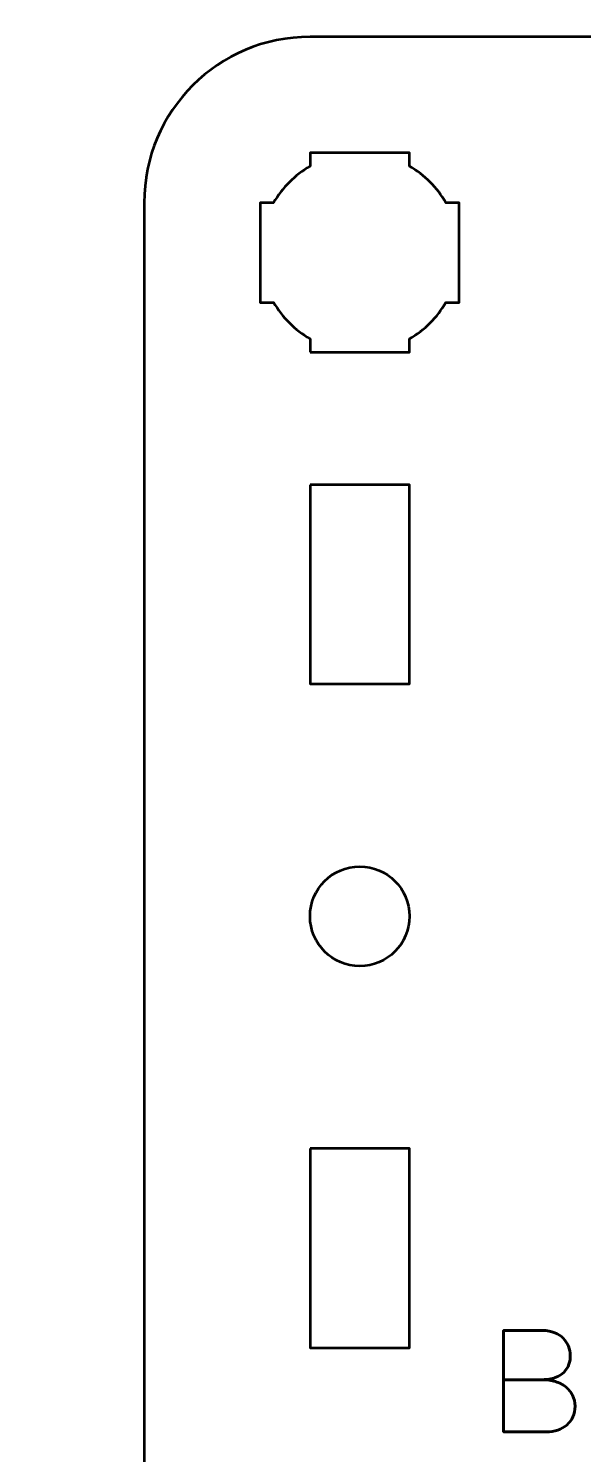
# Model space of a CAD drawing. Header units: centimetres. Extents: x -21 to 0, y -29.7 to 0.
# Drawn here: x -8.499 to -6.825, y -27.172 to -22.875 of the extents above; entities that cross this region are included whole.
import ezdxf

# ---------------------------------------------------------------- set-up
doc = ezdxf.new("R2010")
doc.units = ezdxf.units.CM
doc.header["$MEASUREMENT"] = 0
doc.layers.add('Layer 1', color=7, linetype='Continuous')

msp = doc.modelspace()

# ---------------------------------------------------------------- linework, layer by layer
at = {"layer": 'Layer 1', "lineweight": 53}
msp.add_ellipse((-7.49998, -25.55), major_axis=(0, 0.15), ratio=1, dxfattribs=at)
at = {"layer": 'Layer 1', "color": 1, "lineweight": 53}
msp.add_open_spline([(-21.00003, -29.19995), (-21.00003, -29.19995), (-21.00003, -1.69992), (-21.00003, -1.69992), (-21.00003, -1.69992), (-21.00003, -1.61709), (-20.93286, -1.54992), (-20.85003, -1.54992), (-20.85003, -1.54992), (-20.7672, -1.54992), (-20.70003, -1.48275), (-20.70003, -1.39992), (-20.70003, -1.39992), (-20.70003, -1.31709), (-20.7672, -1.24992), (-20.85003, -1.24992), (-20.85003, -1.24992), (-20.93286, -1.24992), (-21.00003, -1.18275), (-21.00003, -1.09992), (-21.00003, -1.09992), (-21.00003, -1.09992), (-21.00003, -0.49992), (-21.00003, -0.49992), (-21.00003, -0.49992), (-21.00003, -0.22295), (-20.77694, 0.00004), (-20.49994, 0.00004), (-20.49994, 0.00004), (-20.49994, 0.00004), (-0.50008, 0.00004), (-0.50008, 0.00004), (-0.50008, 0.00004), (-0.22294, 0.00004), (0.00002, -0.22295), (0.00002, -0.49992), (0.00002, -0.49992), (0.00002, -0.49992), (0.00002, -29.19995), (0.00002, -29.19995), (0.00002, -29.19995), (0.00002, -29.47695), (-0.22294, -29.70004), (-0.50008, -29.70004), (-0.50008, -29.70004), (-0.50008, -29.70004), (-20.49994, -29.70004), (-20.49994, -29.70004), (-20.49994, -29.70004), (-20.77694, -29.70004), (-21.00003, -29.47695), (-21.00003, -29.19995)], degree=3, knots=[0, 0, 0, 0, 0.0769231, 0.0769231, 0.0769231, 0.0769231, 0.1538462, 0.1538462, 0.1538462, 0.1538462, 0.2307692, 0.2307692, 0.2307692, 0.2307692, 0.3076923, 0.3076923, 0.3076923, 0.3076923, 0.3846154, 0.3846154, 0.3846154, 0.3846154, 0.4615385, 0.4615385, 0.4615385, 0.4615385, 0.5384615, 0.5384615, 0.5384615, 0.5384615, 0.6153846, 0.6153846, 0.6153846, 0.6153846, 0.6923077, 0.6923077, 0.6923077, 0.6923077, 0.7692308, 0.7692308, 0.7692308, 0.7692308, 0.8461538, 0.8461538, 0.8461538, 0.8461538, 0.9230769, 0.9230769, 0.9230769, 0.9230769, 1, 1, 1, 1], dxfattribs=at)
at = {"layer": 'Layer 1', "color": 3, "lineweight": 53}
msp.add_open_spline([(-7.64993, -22.89997), (-7.64993, -22.89997), (-3.35006, -22.89997), (-3.35006, -22.89997), (-3.35006, -22.89997), (-3.07292, -22.89997), (-2.84996, -23.12306), (-2.84996, -23.40006), (-2.84996, -23.40006), (-2.84996, -23.40006), (-2.84996, -27.69993), (-2.84996, -27.69993), (-2.84996, -27.69993), (-2.84996, -27.97707), (-3.07292, -28.20003), (-3.35006, -28.20003), (-3.35006, -28.20003), (-3.35006, -28.20003), (-7.64993, -28.20003), (-7.64993, -28.20003), (-7.64993, -28.20003), (-7.92693, -28.20003), (-8.15002, -27.97707), (-8.15002, -27.69993), (-8.15002, -27.69993), (-8.15002, -27.69993), (-8.15002, -23.40006), (-8.15002, -23.40006), (-8.15002, -23.40006), (-8.15002, -23.12306), (-7.92693, -22.89997), (-7.64993, -22.89997)], degree=3, knots=[0, 0, 0, 0, 0.125, 0.125, 0.125, 0.125, 0.25, 0.25, 0.25, 0.25, 0.375, 0.375, 0.375, 0.375, 0.5, 0.5, 0.5, 0.5, 0.625, 0.625, 0.625, 0.625, 0.75, 0.75, 0.75, 0.75, 0.875, 0.875, 0.875, 0.875, 1, 1, 1, 1], dxfattribs=at)
at = {"layer": 'Layer 1', "lineweight": 53}
for points, knots in [([(-7.64998, -23.85006), (-7.64998, -23.85006), (-7.64998, -23.80988), (-7.64998, -23.80988), (-7.64998, -23.80988), (-7.69552, -23.78355), (-7.73348, -23.7456), (-7.75983, -23.70007), (-7.75983, -23.70007), (-7.75983, -23.70007), (-7.79998, -23.70007), (-7.79998, -23.70007), (-7.79998, -23.70007), (-7.79998, -23.70007), (-7.79998, -23.55155), (-7.79998, -23.55155), (-7.79998, -23.55155), (-7.79998, -23.55155), (-7.8, -23.55), (-7.8, -23.55), (-7.8, -23.55), (-7.8, -23.55), (-7.79998, -23.54845), (-7.79998, -23.54845), (-7.79998, -23.54845), (-7.79998, -23.54845), (-7.79998, -23.40006), (-7.79998, -23.40006), (-7.79998, -23.40006), (-7.79998, -23.40006), (-7.75988, -23.40006), (-7.75988, -23.40006), (-7.75988, -23.40006), (-7.73353, -23.35449), (-7.69554, -23.31649), (-7.64998, -23.29013), (-7.64998, -23.29013), (-7.64998, -23.29013), (-7.64998, -23.25005), (-7.64998, -23.25005), (-7.64998, -23.25005), (-7.64998, -23.25005), (-7.50464, -23.25005), (-7.50464, -23.25005), (-7.50464, -23.25005), (-7.50464, -23.25005), (-7.5, -23.24999), (-7.5, -23.24999), (-7.5, -23.24999), (-7.5, -23.24999), (-7.49535, -23.25005), (-7.49535, -23.25005), (-7.49535, -23.25005), (-7.49535, -23.25005), (-7.34997, -23.25005), (-7.34997, -23.25005), (-7.34997, -23.25005), (-7.34997, -23.25005), (-7.34997, -23.29013), (-7.34997, -23.29013), (-7.34997, -23.29013), (-7.3044, -23.31649), (-7.26643, -23.35449), (-7.24009, -23.40006), (-7.24009, -23.40006), (-7.24009, -23.40006), (-7.19997, -23.40006), (-7.19997, -23.40006), (-7.19997, -23.40006), (-7.19997, -23.40006), (-7.19997, -23.70007), (-7.19997, -23.70007), (-7.19997, -23.70007), (-7.19997, -23.70007), (-7.24014, -23.70007), (-7.24014, -23.70007), (-7.24014, -23.70007), (-7.26648, -23.7456), (-7.30444, -23.78355), (-7.34997, -23.80988), (-7.34997, -23.80988), (-7.34997, -23.80988), (-7.34997, -23.85006), (-7.34997, -23.85006), (-7.34997, -23.85006), (-7.34997, -23.85006), (-7.64998, -23.85006), (-7.64998, -23.85006)], [0, 0, 0, 0, 0.0454545, 0.0454545, 0.0454545, 0.0454545, 0.0909091, 0.0909091, 0.0909091, 0.0909091, 0.1363636, 0.1363636, 0.1363636, 0.1363636, 0.1818182, 0.1818182, 0.1818182, 0.1818182, 0.2272727, 0.2272727, 0.2272727, 0.2272727, 0.2727273, 0.2727273, 0.2727273, 0.2727273, 0.3181818, 0.3181818, 0.3181818, 0.3181818, 0.3636364, 0.3636364, 0.3636364, 0.3636364, 0.4090909, 0.4090909, 0.4090909, 0.4090909, 0.4545455, 0.4545455, 0.4545455, 0.4545455, 0.5, 0.5, 0.5, 0.5, 0.5454545, 0.5454545, 0.5454545, 0.5454545, 0.5909091, 0.5909091, 0.5909091, 0.5909091, 0.6363636, 0.6363636, 0.6363636, 0.6363636, 0.6818182, 0.6818182, 0.6818182, 0.6818182, 0.7272727, 0.7272727, 0.7272727, 0.7272727, 0.7727273, 0.7727273, 0.7727273, 0.7727273, 0.8181818, 0.8181818, 0.8181818, 0.8181818, 0.8636364, 0.8636364, 0.8636364, 0.8636364, 0.9090909, 0.9090909, 0.9090909, 0.9090909, 0.9545455, 0.9545455, 0.9545455, 0.9545455, 1, 1, 1, 1]), ([(-7.64993, -24.25001), (-7.64993, -24.25001), (-7.34992, -24.25001), (-7.34992, -24.25001), (-7.34992, -24.25001), (-7.34992, -24.25001), (-7.34992, -24.85002), (-7.34992, -24.85002), (-7.34992, -24.85002), (-7.34992, -24.85002), (-7.64993, -24.85002), (-7.64993, -24.85002), (-7.64993, -24.85002), (-7.64993, -24.85002), (-7.64993, -24.25001), (-7.64993, -24.25001)], [0, 0, 0, 0, 0.25, 0.25, 0.25, 0.25, 0.5, 0.5, 0.5, 0.5, 0.75, 0.75, 0.75, 0.75, 1, 1, 1, 1]), ([(-7.64993, -26.24998), (-7.64993, -26.24998), (-7.34992, -26.24998), (-7.34992, -26.24998), (-7.34992, -26.24998), (-7.34992, -26.24998), (-7.34992, -26.84998), (-7.34992, -26.84998), (-7.34992, -26.84998), (-7.34992, -26.84998), (-7.64993, -26.84998), (-7.64993, -26.84998), (-7.64993, -26.84998), (-7.64993, -26.84998), (-7.64993, -26.24998), (-7.64993, -26.24998)], [0, 0, 0, 0, 0.25, 0.25, 0.25, 0.25, 0.5, 0.5, 0.5, 0.5, 0.75, 0.75, 0.75, 0.75, 1, 1, 1, 1])]:
    msp.add_open_spline(points, degree=3, knots=knots, dxfattribs=at)
at = {"layer": 'Layer 1', "color": 5, "lineweight": 53}
msp.add_open_spline([(-7.06698, -26.94636), (-7.06698, -26.94636), (-6.94972, -26.94636), (-6.94972, -26.94636), (-6.94972, -26.94636), (-6.93448, -26.94629), (-6.9215, -26.94418), (-6.91056, -26.94001), (-6.91056, -26.94001), (-6.89969, -26.93592), (-6.89088, -26.93035), (-6.88403, -26.92336), (-6.88403, -26.92336), (-6.87719, -26.91638), (-6.87225, -26.90848), (-6.86914, -26.89973), (-6.86914, -26.89973), (-6.86611, -26.89105), (-6.8647, -26.88202), (-6.86505, -26.87271), (-6.86505, -26.87271), (-6.86548, -26.86339), (-6.86745, -26.85436), (-6.87098, -26.84554), (-6.87098, -26.84554), (-6.87444, -26.83672), (-6.87966, -26.82875), (-6.8865, -26.82162), (-6.8865, -26.82162), (-6.89334, -26.8145), (-6.90188, -26.80885), (-6.91225, -26.80469), (-6.91225, -26.80469), (-6.92263, -26.80046), (-6.93483, -26.79827), (-6.94887, -26.7982), (-6.94887, -26.7982), (-6.94887, -26.7982), (-7.06698, -26.7982), (-7.06698, -26.7982), (-7.06698, -26.7982), (-7.06698, -26.7982), (-7.06698, -27.10342), (-7.06698, -27.10342), (-7.06698, -27.10342), (-7.06698, -27.10342), (-6.93702, -27.10342), (-6.93702, -27.10342), (-6.93702, -27.10342), (-6.92488, -27.10342), (-6.91359, -27.10166), (-6.90315, -27.0982), (-6.90315, -27.0982), (-6.89271, -27.09467), (-6.88361, -27.08966), (-6.87571, -27.08296), (-6.87571, -27.08296), (-6.86787, -27.07633), (-6.86174, -27.06828), (-6.85736, -27.05876), (-6.85736, -27.05876), (-6.85299, -27.04923), (-6.85073, -27.03844), (-6.85066, -27.02637), (-6.85066, -27.02637), (-6.85094, -27.01424), (-6.85348, -27.0033), (-6.85835, -26.9935), (-6.85835, -26.9935), (-6.86322, -26.98369), (-6.86999, -26.97529), (-6.87874, -26.96824), (-6.87874, -26.96824), (-6.88749, -26.96125), (-6.89793, -26.95582), (-6.90993, -26.95208), (-6.90993, -26.95208), (-6.92192, -26.94834), (-6.93518, -26.94644), (-6.94972, -26.94636), (-6.94972, -26.94636), (-6.93518, -26.94644), (-6.92192, -26.94834), (-6.90993, -26.95208), (-6.90993, -26.95208), (-6.89793, -26.95582), (-6.88749, -26.96125), (-6.87874, -26.96824), (-6.87874, -26.96824), (-6.86999, -26.97529), (-6.86322, -26.98369), (-6.85835, -26.9935), (-6.85835, -26.9935), (-6.85348, -27.0033), (-6.85094, -27.01424), (-6.85066, -27.02637), (-6.85066, -27.02637), (-6.85073, -27.03844), (-6.85299, -27.04923), (-6.85736, -27.05876), (-6.85736, -27.05876), (-6.86174, -27.06828), (-6.86787, -27.07633), (-6.87571, -27.08296), (-6.87571, -27.08296), (-6.88361, -27.08966), (-6.89271, -27.09467), (-6.90315, -27.0982), (-6.90315, -27.0982), (-6.91359, -27.10166), (-6.92488, -27.10342), (-6.93702, -27.10342), (-6.93702, -27.10342), (-6.93702, -27.10342), (-7.06698, -27.10342), (-7.06698, -27.10342), (-7.06698, -27.10342), (-7.06698, -27.10342), (-7.06698, -26.7982), (-7.06698, -26.7982), (-7.06698, -26.7982), (-7.06698, -26.7982), (-6.94887, -26.7982), (-6.94887, -26.7982), (-6.94887, -26.7982), (-6.93483, -26.79827), (-6.92263, -26.80046), (-6.91225, -26.80469), (-6.91225, -26.80469), (-6.90188, -26.80885), (-6.89334, -26.8145), (-6.8865, -26.82162), (-6.8865, -26.82162), (-6.87966, -26.82875), (-6.87444, -26.83672), (-6.87098, -26.84554), (-6.87098, -26.84554), (-6.86745, -26.85436), (-6.86548, -26.86339), (-6.86505, -26.87271), (-6.86505, -26.87271), (-6.8647, -26.88202), (-6.86611, -26.89105), (-6.86914, -26.89973), (-6.86914, -26.89973), (-6.87225, -26.90848), (-6.87719, -26.91638), (-6.88403, -26.92336), (-6.88403, -26.92336), (-6.89088, -26.93035), (-6.89969, -26.93592), (-6.91056, -26.94001), (-6.91056, -26.94001), (-6.9215, -26.94418), (-6.93448, -26.94629), (-6.94972, -26.94636), (-6.94972, -26.94636), (-6.94972, -26.94636), (-7.06698, -26.94636), (-7.06698, -26.94636)], degree=3, knots=[0, 0, 0, 0, 0.025, 0.025, 0.025, 0.025, 0.05, 0.05, 0.05, 0.05, 0.075, 0.075, 0.075, 0.075, 0.1, 0.1, 0.1, 0.1, 0.125, 0.125, 0.125, 0.125, 0.15, 0.15, 0.15, 0.15, 0.175, 0.175, 0.175, 0.175, 0.2, 0.2, 0.2, 0.2, 0.225, 0.225, 0.225, 0.225, 0.25, 0.25, 0.25, 0.25, 0.275, 0.275, 0.275, 0.275, 0.3, 0.3, 0.3, 0.3, 0.325, 0.325, 0.325, 0.325, 0.35, 0.35, 0.35, 0.35, 0.375, 0.375, 0.375, 0.375, 0.4, 0.4, 0.4, 0.4, 0.425, 0.425, 0.425, 0.425, 0.45, 0.45, 0.45, 0.45, 0.475, 0.475, 0.475, 0.475, 0.5, 0.5, 0.5, 0.5, 0.525, 0.525, 0.525, 0.525, 0.55, 0.55, 0.55, 0.55, 0.575, 0.575, 0.575, 0.575, 0.6, 0.6, 0.6, 0.6, 0.625, 0.625, 0.625, 0.625, 0.65, 0.65, 0.65, 0.65, 0.675, 0.675, 0.675, 0.675, 0.7, 0.7, 0.7, 0.7, 0.725, 0.725, 0.725, 0.725, 0.75, 0.75, 0.75, 0.75, 0.775, 0.775, 0.775, 0.775, 0.8, 0.8, 0.8, 0.8, 0.825, 0.825, 0.825, 0.825, 0.85, 0.85, 0.85, 0.85, 0.875, 0.875, 0.875, 0.875, 0.9, 0.9, 0.9, 0.9, 0.925, 0.925, 0.925, 0.925, 0.95, 0.95, 0.95, 0.95, 0.975, 0.975, 0.975, 0.975, 1, 1, 1, 1], dxfattribs=at)

doc.saveas('drawing.dxf')
